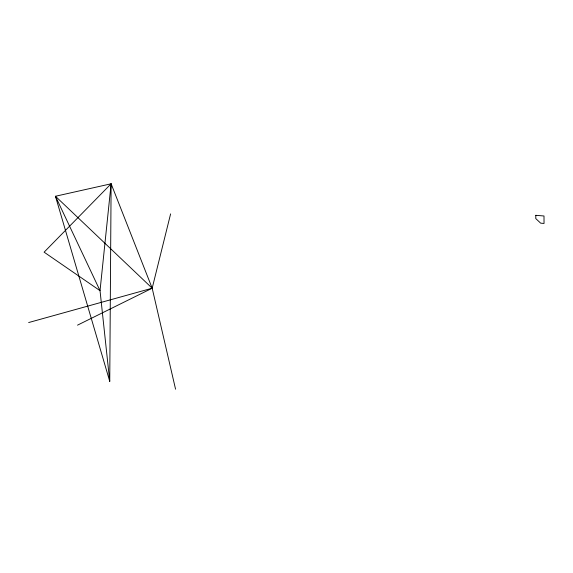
<?xml version="1.0" encoding="UTF-8"?>
<svg xmlns="http://www.w3.org/2000/svg" width="573" height="573" viewBox="0 0 573 573"><rect width="100%" height="100%" fill="white"/><g stroke="black" fill="none" stroke-linecap="round" stroke-linejoin="round"><path stroke-width="0.86" d="M109.744 381.36L111.119 183.79L55.459 196.26L109.744 381.36L100.031 290.669L111.119 183.79L44.107 252.17L100.031 290.669L55.459 196.26L152.182 288.212L175.567 389.21M170.611 213.887L152.182 288.212L77.513 325.156M28.65 322.549L152.182 288.212L111.119 183.79M535.827 215.312L535.769 218.571L540.676 223.169L544.035 223.456L543.999 215.992L535.827 215.312"/></g></svg>
